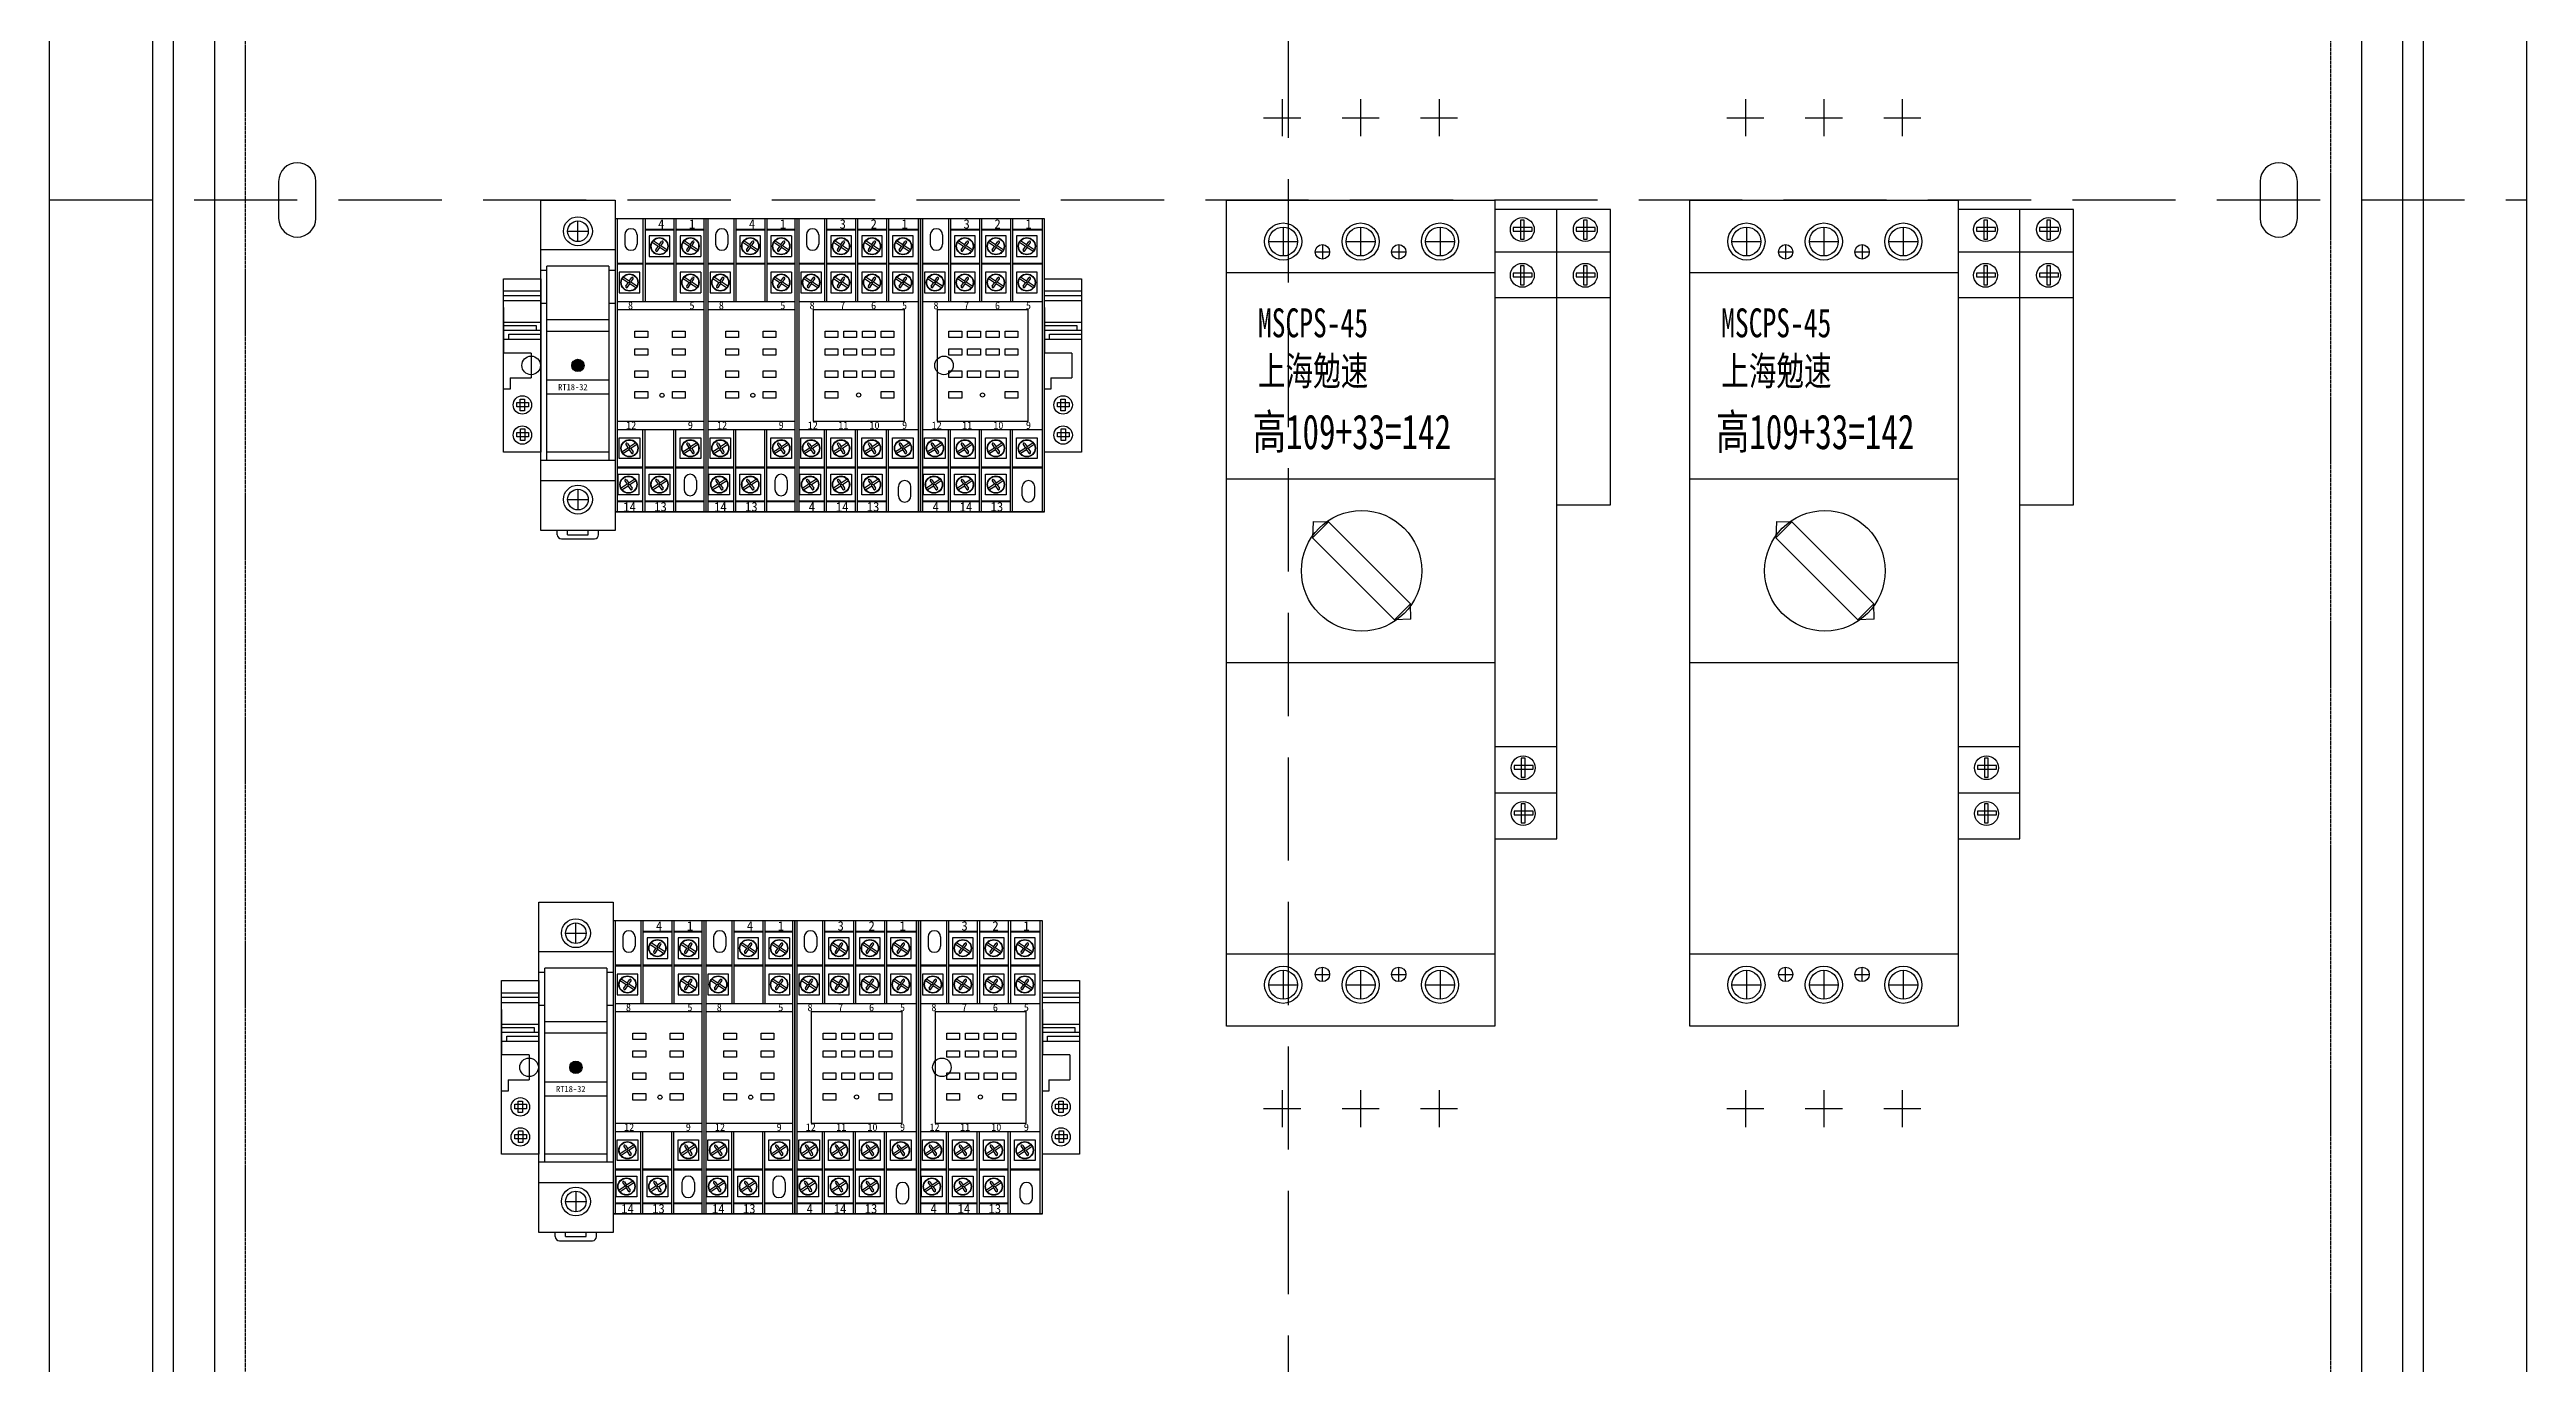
# Model space of a CAD drawing. Extents: x 1608260 to 1608860, y 413774 to 414974.
# Drawn here: x 1608260 to 1608860, y 414092 to 414411 of the extents above; entities that cross this region are included whole.
import ezdxf

# ---------------------------------------------------------------- set-up
doc = ezdxf.new("R2010")
doc.units = 0
doc.header["$MEASUREMENT"] = 0
doc.linetypes.add('LYJS-XX', pattern=[0.35, 0.25, -0.1])
for name, color, linetype in [('EQUIP-插座', 3, 'Continuous'), ('LY-JS-BJ', 7, 'Continuous'), ('LY-JS-YQJ', 7, 'Continuous'), ('布置图', 20, 'Continuous'), ('注释', 1, 'Continuous')]:
    doc.layers.add(name, color=color, linetype=linetype)
doc.layers.add('LY-二次控制图', color=7, linetype='Continuous', lineweight=18)
doc.styles.add('-宋体', font='', dxfattribs={"width": 0.65})
doc.styles.get('-宋体').set_extended_font_data('NSimSun')

# ---------------------------------------------------------------- blocks, each defined once
blk = doc.blocks.new('端子堵头')
at = {"layer": 'LY-JS-YQJ'}
for p, q in [((0, 39.03), (9, 39.03)), ((0, 37.96), (9, 37.96)), ((0, 36.73), (9, 36.73)), ((0, 35), (0, 24)), ((0, 31.48), (9, 31.48)), ((7.97, 30.59), (0, 30.59)), ((7.97, 29.53), (7.97, 30.59)), ((9, 35), (9, 24)), ((9, 34.58), (9, 33.47)), ((0, 29.53), (9, 29.53)), ((0, 27.32), (9, 27.32)), ((1.25, 27.32), (1.25, 28.56)), ((1.25, 28.56), (9, 28.56)), ((6.66, 24), (0, 24)), ((6.66, 24), (6.66, 18)), ((1.59, 15.27), (0, 15.27)), ((1.59, 18), (1.59, 15.27)), ((1.59, 18), (6.66, 18))]:
    blk.add_line(p, q, dxfattribs=at)
for points in [[(0, 42), (9, 42), (9, 0), (0, 0)], [(3.2, 12.05), (6.01, 12.05), (6.01, 10.99), (3.2, 10.99)], [(5.06, 12.84), (5.06, 10.03), (3.99, 10.03), (3.99, 12.84)], [(3.2, 4.76), (6.01, 4.76), (6.01, 3.69), (3.2, 3.69)], [(5.13, 5.6), (5.13, 2.79), (4.06, 2.79), (4.06, 5.6)]]:
    blk.add_lwpolyline(points, close=True, dxfattribs=at)
for centre in [(4.54, 11.43), (4.54, 4.14)]:
    blk.add_circle(centre, 2.23, dxfattribs=at)
blk = doc.blocks.new('HH54P')
at = {"layer": 'LY-JS-YQJ'}
for p, q in [((0, 71), (0, 68.5)), ((30, 71), (0, 71)), ((0, 71), (0, 0)), ((0.5, 71), (0.5, 0)), ((2.34, 67.09), (2.34, 64.88)), ((5.34, 67.09), (5.34, 64.88)), ((6.75, 71), (6.75, 51)), ((7.25, 71), (7.25, 51)), ((7.25, 68.5), (14.25, 68.5)), ((7.25, 68.3), (14.25, 68.3)), ((13.24, 66.87), (8.24, 66.87)), ((8.24, 66.87), (8.24, 61.87)), ((13.24, 61.87), (13.24, 66.87)), ((14.25, 71), (14.25, 51)), ((14.75, 71), (14.75, 51)), ((14.75, 68.5), (21.75, 68.5)), ((14.75, 68.3), (21.75, 68.3)), ((15.74, 66.87), (15.74, 61.87)), ((20.74, 66.87), (15.74, 66.87)), ((20.74, 61.87), (20.74, 66.87)), ((21.75, 71), (21.75, 51)), ((22.25, 71), (22.25, 51)), ((22.25, 68.5), (29.5, 68.5)), ((22.25, 68.3), (29.5, 68.3)), ((28.24, 66.87), (23.24, 66.87)), ((23.24, 66.87), (23.24, 61.87)), ((28.24, 61.87), (28.24, 66.87)), ((29.5, 0), (29.5, 71)), ((30, 0), (30, 71)), ((0.5, 60.3), (6.75, 60.3)), ((0.5, 60.1), (6.75, 60.1)), ((7.25, 60.3), (14.25, 60.3)), ((7.25, 60.1), (14.25, 60.1)), ((8.24, 61.87), (13.24, 61.87)), ((10.4, 64.3), (8.95, 65.27)), ((10.67, 64.71), (9.21, 65.67)), ((9.86, 63.48), (10.4, 64.3)), ((10.26, 63.22), (10.8, 64.04)), ((11.07, 64.44), (10.4, 64.3)), ((10.67, 64.71), (11.21, 65.53)), ((10.67, 64.71), (10.8, 64.04)), ((12.26, 63.08), (10.8, 64.04)), ((11.07, 64.44), (11.61, 65.26)), ((12.53, 63.48), (11.07, 64.44)), ((14.75, 60.3), (21.75, 60.3)), ((14.75, 60.1), (21.75, 60.1)), ((15.74, 61.87), (20.74, 61.87)), ((17.9, 64.3), (16.45, 65.27)), ((18.17, 64.71), (16.71, 65.67)), ((17.36, 63.48), (17.9, 64.3)), ((17.76, 63.22), (18.3, 64.04)), ((18.57, 64.44), (17.9, 64.3)), ((18.17, 64.71), (18.71, 65.53)), ((18.17, 64.71), (18.3, 64.04)), ((19.76, 63.08), (18.3, 64.04)), ((18.57, 64.44), (19.11, 65.26)), ((20.03, 63.48), (18.57, 64.44)), ((22.25, 60.3), (29.5, 60.3)), ((22.25, 60.1), (29.5, 60.1)), ((23.24, 61.87), (28.24, 61.87)), ((25.4, 64.3), (23.95, 65.27)), ((25.67, 64.71), (24.21, 65.67)), ((24.86, 63.48), (25.4, 64.3)), ((25.26, 63.22), (25.8, 64.04)), ((26.07, 64.44), (25.4, 64.3)), ((25.67, 64.71), (26.21, 65.53)), ((25.67, 64.71), (25.8, 64.04)), ((27.26, 63.08), (25.8, 64.04)), ((26.07, 64.44), (26.61, 65.26)), ((27.53, 63.48), (26.07, 64.44)), ((5.99, 58.07), (0.99, 58.07)), ((0.99, 58.07), (0.99, 53.07)), ((3.15, 55.51), (1.7, 56.47)), ((3.42, 55.91), (1.96, 56.87)), ((2.61, 54.68), (3.15, 55.51)), ((3.01, 54.42), (3.55, 55.24)), ((3.82, 55.64), (3.15, 55.51)), ((3.42, 55.91), (3.96, 56.73)), ((3.42, 55.91), (3.55, 55.24)), ((5.01, 54.28), (3.55, 55.24)), ((3.82, 55.64), (4.36, 56.46)), ((5.28, 54.68), (3.82, 55.64)), ((5.99, 53.07), (5.99, 58.07)), ((8.24, 58.07), (8.24, 53.07)), ((13.24, 58.07), (8.24, 58.07)), ((10.4, 55.51), (8.95, 56.47)), ((10.67, 55.91), (9.21, 56.87)), ((9.86, 54.68), (10.4, 55.51)), ((10.26, 54.42), (10.8, 55.24)), ((11.07, 55.64), (10.4, 55.51)), ((10.67, 55.91), (11.21, 56.73)), ((10.67, 55.91), (10.8, 55.24)), ((12.26, 54.28), (10.8, 55.24)), ((11.07, 55.64), (11.61, 56.46)), ((12.53, 54.68), (11.07, 55.64)), ((13.24, 53.07), (13.24, 58.07)), ((20.74, 58.07), (15.74, 58.07)), ((15.74, 58.07), (15.74, 53.07)), ((17.9, 55.51), (16.45, 56.47)), ((18.17, 55.91), (16.71, 56.87)), ((17.36, 54.68), (17.9, 55.51)), ((17.76, 54.42), (18.3, 55.24)), ((18.57, 55.64), (17.9, 55.51)), ((18.17, 55.91), (18.71, 56.73)), ((18.17, 55.91), (18.3, 55.24)), ((19.76, 54.28), (18.3, 55.24)), ((18.57, 55.64), (19.11, 56.46)), ((20.03, 54.68), (18.57, 55.64)), ((20.74, 53.07), (20.74, 58.07)), ((23.24, 58.07), (23.24, 53.07)), ((28.24, 58.07), (23.24, 58.07)), ((25.4, 55.51), (23.95, 56.47)), ((25.67, 55.91), (24.21, 56.87)), ((24.86, 54.68), (25.4, 55.51)), ((25.26, 54.42), (25.8, 55.24)), ((26.07, 55.64), (25.4, 55.51)), ((25.67, 55.91), (26.21, 56.73)), ((25.67, 55.91), (25.8, 55.24)), ((27.26, 54.28), (25.8, 55.24)), ((26.07, 55.64), (26.61, 56.46)), ((27.53, 54.68), (26.07, 55.64)), ((28.24, 53.07), (28.24, 58.07)), ((0.5, 51), (29.5, 51)), ((0.99, 53.07), (5.99, 53.07)), ((4, 49), (4, 22)), ((4, 49), (26, 49)), ((8.24, 53.07), (13.24, 53.07)), ((15.74, 53.07), (20.74, 53.07)), ((23.24, 53.07), (28.24, 53.07)), ((26, 49), (26, 22)), ((0.5, 20), (29.5, 20)), ((4, 22), (26, 22)), ((6.75, 0), (6.75, 20)), ((7.25, 0), (7.25, 20)), ((14.25, 0), (14.25, 20)), ((14.75, 0), (14.75, 20)), ((21.75, 0), (21.75, 20)), ((22.25, 0), (22.25, 20)), ((0.99, 12.93), (0.99, 17.93)), ((0.99, 17.93), (5.99, 17.93)), ((5.99, 12.93), (0.99, 12.93)), ((3.15, 15.49), (1.7, 14.53)), ((3.42, 15.09), (1.96, 14.13)), ((2.61, 16.32), (3.15, 15.49)), ((3.01, 16.58), (3.55, 15.76)), ((3.82, 15.36), (3.15, 15.49)), ((3.42, 15.09), (3.55, 15.76)), ((3.42, 15.09), (3.96, 14.27)), ((5.01, 16.72), (3.55, 15.76)), ((5.28, 16.32), (3.82, 15.36)), ((3.82, 15.36), (4.36, 14.54)), ((5.99, 17.93), (5.99, 12.93)), ((8.24, 17.93), (13.24, 17.93)), ((8.24, 12.93), (8.24, 17.93)), ((13.24, 12.93), (8.24, 12.93)), ((10.4, 15.49), (8.95, 14.53)), ((10.67, 15.09), (9.21, 14.13)), ((9.86, 16.32), (10.4, 15.49)), ((10.26, 16.58), (10.8, 15.76)), ((11.07, 15.36), (10.4, 15.49)), ((10.67, 15.09), (10.8, 15.76)), ((10.67, 15.09), (11.21, 14.27)), ((12.26, 16.72), (10.8, 15.76)), ((12.53, 16.32), (11.07, 15.36)), ((11.07, 15.36), (11.61, 14.54)), ((13.24, 17.93), (13.24, 12.93)), ((15.74, 12.93), (15.74, 17.93)), ((15.74, 17.93), (20.74, 17.93)), ((20.74, 12.93), (15.74, 12.93)), ((17.9, 15.49), (16.45, 14.53)), ((18.17, 15.09), (16.71, 14.13)), ((17.36, 16.32), (17.9, 15.49)), ((17.76, 16.58), (18.3, 15.76)), ((18.57, 15.36), (17.9, 15.49)), ((18.17, 15.09), (18.3, 15.76)), ((18.17, 15.09), (18.71, 14.27)), ((19.76, 16.72), (18.3, 15.76)), ((20.03, 16.32), (18.57, 15.36)), ((18.57, 15.36), (19.11, 14.54)), ((20.74, 17.93), (20.74, 12.93)), ((23.24, 17.93), (28.24, 17.93)), ((23.24, 12.93), (23.24, 17.93)), ((28.24, 12.93), (23.24, 12.93)), ((25.4, 15.49), (23.95, 14.53)), ((25.67, 15.09), (24.21, 14.13)), ((24.86, 16.32), (25.4, 15.49)), ((25.26, 16.58), (25.8, 15.76)), ((26.07, 15.36), (25.4, 15.49)), ((25.67, 15.09), (25.8, 15.76)), ((25.67, 15.09), (26.21, 14.27)), ((27.26, 16.72), (25.8, 15.76)), ((27.53, 16.32), (26.07, 15.36)), ((26.07, 15.36), (26.61, 14.54)), ((28.24, 17.93), (28.24, 12.93)), ((0.5, 10.9), (6.75, 10.9)), ((0.5, 10.7), (6.75, 10.7)), ((0.74, 4.13), (0.74, 9.13)), ((0.74, 9.13), (5.74, 9.13)), ((2.9, 6.7), (1.45, 5.73)), ((3.17, 6.29), (1.71, 5.33)), ((2.36, 7.52), (2.9, 6.7)), ((2.76, 7.78), (3.3, 6.96)), ((3.57, 6.56), (2.9, 6.7)), ((3.17, 6.29), (3.3, 6.96)), ((3.17, 6.29), (3.71, 5.47)), ((4.76, 7.92), (3.3, 6.96)), ((5.03, 7.52), (3.57, 6.56)), ((3.57, 6.56), (4.11, 5.74)), ((5.74, 9.13), (5.74, 4.13)), ((7.25, 10.9), (14.25, 10.9)), ((7.25, 10.7), (14.25, 10.7)), ((8.24, 9.13), (13.24, 9.13)), ((8.24, 4.13), (8.24, 9.13)), ((10.4, 6.7), (8.95, 5.73)), ((10.67, 6.29), (9.21, 5.33)), ((9.86, 7.52), (10.4, 6.7)), ((10.26, 7.78), (10.8, 6.96)), ((11.07, 6.56), (10.4, 6.7)), ((10.67, 6.29), (10.8, 6.96)), ((10.67, 6.29), (11.21, 5.47)), ((12.26, 7.92), (10.8, 6.96)), ((12.53, 7.52), (11.07, 6.56)), ((11.07, 6.56), (11.61, 5.74)), ((13.24, 9.13), (13.24, 4.13)), ((14.75, 10.9), (21.75, 10.9)), ((14.75, 10.7), (21.75, 10.7)), ((15.74, 4.13), (15.74, 9.13)), ((15.74, 9.13), (20.74, 9.13)), ((17.9, 6.7), (16.45, 5.73)), ((18.17, 6.29), (16.71, 5.33)), ((17.36, 7.52), (17.9, 6.7)), ((17.76, 7.78), (18.3, 6.96)), ((18.57, 6.56), (17.9, 6.7)), ((18.17, 6.29), (18.3, 6.96)), ((18.17, 6.29), (18.71, 5.47)), ((19.76, 7.92), (18.3, 6.96)), ((20.03, 7.52), (18.57, 6.56)), ((18.57, 6.56), (19.11, 5.74)), ((20.74, 9.13), (20.74, 4.13)), ((22.25, 10.9), (29.5, 10.9)), ((22.25, 10.7), (29.5, 10.7)), ((24.65, 3.91), (24.65, 6.12)), ((27.65, 3.91), (27.65, 6.12)), ((30, 0), (0, 0)), ((0, 0), (30, 0)), ((0.5, 2.7), (6.75, 2.7)), ((0.5, 2.5), (6.75, 2.5)), ((5.74, 4.13), (0.74, 4.13)), ((7.25, 2.7), (14.25, 2.7)), ((7.25, 2.5), (14.25, 2.5)), ((13.24, 4.13), (8.24, 4.13)), ((14.75, 2.7), (21.75, 2.7)), ((14.75, 2.5), (21.75, 2.5)), ((20.74, 4.13), (15.74, 4.13))]:
    blk.add_line(p, q, dxfattribs=at)
for points in [[(6.88, 43.81), (9.97, 43.81), (9.97, 42.22), (6.88, 42.22)], [(11.41, 43.81), (14.5, 43.81), (14.5, 42.22), (11.41, 42.22)], [(15.93, 43.81), (19.03, 43.81), (19.03, 42.22), (15.93, 42.22)], [(20.46, 43.81), (23.56, 43.81), (23.56, 42.22), (20.46, 42.22)], [(6.88, 39.53), (9.97, 39.53), (9.97, 37.95), (6.88, 37.95)], [(11.41, 39.53), (14.5, 39.53), (14.5, 37.95), (11.41, 37.95)], [(15.93, 39.53), (19.03, 39.53), (19.03, 37.95), (15.93, 37.95)], [(20.46, 39.53), (23.56, 39.53), (23.56, 37.95), (20.46, 37.95)], [(6.88, 34.15), (9.97, 34.15), (9.97, 32.57), (6.88, 32.57)], [(11.41, 34.15), (14.5, 34.15), (14.5, 32.57), (11.41, 32.57)], [(15.93, 34.15), (19.03, 34.15), (19.03, 32.57), (15.93, 32.57)], [(20.46, 34.15), (23.56, 34.15), (23.56, 32.57), (20.46, 32.57)], [(6.88, 29.16), (9.97, 29.16), (9.97, 27.58), (6.88, 27.58)], [(20.46, 29.16), (23.56, 29.16), (23.56, 27.58), (20.46, 27.58)]]:
    blk.add_lwpolyline(points, close=True, dxfattribs=at)
for centre, radius in [((10.74, 64.37), 2.09), ((10.74, 64.37), 2), ((18.24, 64.37), 2.09), ((18.24, 64.37), 2), ((25.74, 64.37), 2.09), ((25.74, 64.37), 2), ((3.49, 55.57), 2.09), ((3.49, 55.57), 2), ((10.74, 55.57), 2.09), ((10.74, 55.57), 2), ((18.24, 55.57), 2.09), ((18.24, 55.57), 2), ((25.74, 55.57), 2.09), ((25.74, 55.57), 2), ((15, 28.33), 0.5), ((3.49, 15.43), 2.09), ((3.49, 15.43), 2), ((10.74, 15.43), 2.09), ((10.74, 15.43), 2), ((18.24, 15.43), 2.09), ((18.24, 15.43), 2), ((25.74, 15.43), 2.09), ((25.74, 15.43), 2), ((3.24, 6.63), 2.09), ((3.24, 6.63), 2), ((10.74, 6.63), 2.09), ((10.74, 6.63), 2), ((18.24, 6.63), 2.09), ((18.24, 6.63), 2)]:
    blk.add_circle(centre, radius, dxfattribs=at)
for centre, radius, start, end in [((3.84, 67.09), 1.5, 0, 180), ((3.84, 64.88), 1.5, 180, 0), ((10.06, 63.35), 0.24, 146.59494, 326.59494), ((11.41, 65.39), 0.24, 326.59494, 146.59494), ((17.56, 63.35), 0.24, 146.59494, 326.59494), ((18.91, 65.39), 0.24, 326.59494, 146.59494), ((25.06, 63.35), 0.24, 146.59494, 326.59494), ((26.41, 65.39), 0.24, 326.59494, 146.59494), ((2.81, 54.55), 0.24, 146.59494, 326.59494), ((4.16, 56.6), 0.24, 326.59494, 146.59494), ((10.06, 54.55), 0.24, 146.59494, 326.59494), ((11.41, 56.6), 0.24, 326.59494, 146.59494), ((17.56, 54.55), 0.24, 146.59494, 326.59494), ((18.91, 56.6), 0.24, 326.59494, 146.59494), ((25.06, 54.55), 0.24, 146.59494, 326.59494), ((26.41, 56.6), 0.24, 326.59494, 146.59494), ((2.81, 16.45), 0.24, 33.40506, 213.40506), ((4.16, 14.4), 0.24, 213.40506, 33.40506), ((10.06, 16.45), 0.24, 33.40506, 213.40506), ((11.41, 14.4), 0.24, 213.40506, 33.40506), ((17.56, 16.45), 0.24, 33.40506, 213.40506), ((18.91, 14.4), 0.24, 213.40506, 33.40506), ((25.06, 16.45), 0.24, 33.40506, 213.40506), ((26.41, 14.4), 0.24, 213.40506, 33.40506), ((2.56, 7.65), 0.24, 33.40506, 213.40506), ((10.06, 7.65), 0.24, 33.40506, 213.40506), ((17.56, 7.65), 0.24, 33.40506, 213.40506), ((26.15, 6.12), 1.5, 0, 180), ((3.91, 5.61), 0.24, 213.40506, 33.40506), ((11.41, 5.61), 0.24, 213.40506, 33.40506), ((18.91, 5.61), 0.24, 213.40506, 33.40506), ((26.15, 3.91), 1.5, 180, 0)]:
    blk.add_arc(centre, radius, start, end, dxfattribs=at)
for s, insert, char_height, width, attachment_point in [('{\\fSimSun|b0|i0|c134|p2;3}', (10.4, 70.88), 2.25, 1.0919, 1), ('{\\fSimSun|b0|i0|c134|p2;2}', (17.9, 70.88), 2.25, 1.0919, 1), ('{\\fSimSun|b0|i0|c134|p2;1}', (25.4, 70.88), 2.25, 1.0919, 1), ('{\\fSimSun|b0|i0|c134|p2;8}', (3.12, 50.91), 1.8, 0.8735, 1), ('{\\fSimSun|b0|i0|c134|p2;7}', (10.52, 50.91), 1.8, 0.8735, 1), ('{\\fSimSun|b0|i0|c134|p2;6}', (18.02, 50.91), 1.8, 0.8735, 1), ('{\\fSimSun|b0|i0|c134|p2;5}', (25.52, 50.91), 1.8, 0.8735, 1), ('{\\fSimSun|b0|i0|c134|p2;12}', (2.68, 21.91), 1.8, 0.8735, 1), ('{\\fSimSun|b0|i0|c134|p2;11}', (10.07, 21.91), 1.8, 0.8735, 1), ('{\\fSimSun|b0|i0|c134|p2;10}', (17.62, 21.91), 1.8, 0.8735, 1), ('{\\fSimSun|b0|i0|c134|p2;9}', (25.52, 21.91), 1.8, 0.8735, 1), ('{\\fSimSun|b0|i0|c134|p2;4}', (2.9, 0.12), 2.25, 1.0919, 7), ('{\\fSimSun|b0|i0|c134|p2;14}', (9.47, 0.12), 2.25, 1.0919, 7), ('{\\fSimSun|b0|i0|c134|p2;13}', (16.97, 0.12), 2.25, 1.0919, 7)]:
    blk.add_mtext(s, dxfattribs=dict(at, insert=insert, char_height=char_height, width=width, attachment_point=attachment_point))
blk = doc.blocks.new('RT18保险 正视图')
at = {"layer": 'LY-JS-YQJ'}
blk.add_hatch(color=1, dxfattribs=at).paths.add_polyline_path([(1.5, -40, 1), (-1.5, -40, 1)])
for p, q in [((-9, -80), (-9, 0)), ((-9, 0), (9, 0)), ((9, 0), (9, -80)), ((0, -10.01), (0, -5.01)), ((-2.5, -7.51), (2.5, -7.51)), ((9, -12.01), (-9, -12.01)), ((-7.5, -17), (-9, -17)), ((7.5, -16), (-7.5, -16)), ((-7.5, -63), (-7.5, -16)), ((7.5, -16), (7.5, -63)), ((9, -17), (7.5, -17)), ((-7.5, -25), (-9, -25)), ((7.5, -29), (-7.5, -29)), ((9, -25), (7.5, -25)), ((7.5, -31.75), (-7.5, -31.75)), ((-7.5, -43.5), (7.5, -43.5)), ((-7.5, -46.9), (7.5, -46.9)), ((9, -63), (-9, -63)), ((7.5, -61), (-7.5, -61)), ((9, -67.99), (-9, -67.99)), ((0, -69.99), (0, -74.99)), ((-2.5, -72.49), (2.5, -72.49)), ((9, -80), (-9, -80)), ((-5, -81), (-5, -80)), ((-4, -82), (4, -82)), ((-2.5, -81), (-2.5, -80)), ((-2.5, -81), (2.5, -81)), ((2.5, -81), (2.5, -80)), ((5, -81), (5, -80))]:
    blk.add_line(p, q, dxfattribs=at)
for centre, radius in [((0, -7.51), 3.5), ((0, -7.51), 2.5), ((0, -72.49), 3.5), ((0, -72.49), 2.5)]:
    blk.add_circle(centre, radius, dxfattribs=at)
at = {"layer": 'LY-JS-YQJ', "color": 1}
blk.add_circle((0, -40), 1.5, dxfattribs=at)
at = {"layer": 'LY-JS-YQJ'}
for centre, start, end in [((-4, -81), 180, 270), ((4, -81), 270, 0)]:
    blk.add_arc(centre, 1, start, end, dxfattribs=at)
at = {"layer": 'LY-JS-YQJ', "insert": (-4.8, -44.5), "char_height": 1.5, "width": 12.3, "attachment_point": 1}
blk.add_mtext('RT18-32', dxfattribs=at)
blk = doc.blocks.new('RT18-32X-6A')
at = {"layer": 'LY-JS-YQJ'}
blk.add_blockref('RT18保险 正视图', (9, 80), dxfattribs=at)
blk = doc.blocks.new('HH52P')
at = {"layer": 'LY-JS-YQJ'}
for p, q in [((0, 71), (0, 0)), ((22, 71), (0, 71)), ((0, 71), (0, 68.5)), ((0.5, 71), (0.5, 0)), ((2.34, 67.09), (2.34, 64.88)), ((5.34, 67.09), (5.34, 64.88)), ((6.75, 71), (6.75, 51)), ((7.25, 71), (7.25, 51)), ((7.25, 68.5), (14.25, 68.5)), ((7.25, 68.3), (14.25, 68.3)), ((8.24, 66.87), (8.24, 61.87)), ((13.24, 66.87), (8.24, 66.87)), ((13.24, 61.87), (13.24, 66.87)), ((14.25, 71), (14.25, 51)), ((14.75, 71), (14.75, 51)), ((14.75, 68.5), (21.5, 68.5)), ((14.75, 68.3), (21.5, 68.3)), ((20.74, 66.87), (15.74, 66.87)), ((15.74, 66.87), (15.74, 61.87)), ((20.74, 66.87), (20.74, 61.87)), ((21.5, 71), (21.5, 0)), ((22, 71), (22, 0)), ((0.5, 60.3), (6.75, 60.3)), ((0.5, 60.1), (6.75, 60.1)), ((7.25, 60.3), (14.25, 60.3)), ((7.25, 60.1), (14.25, 60.1)), ((8.24, 61.87), (13.24, 61.87)), ((10.4, 64.3), (8.95, 65.27)), ((10.67, 64.71), (9.21, 65.67)), ((9.86, 63.48), (10.4, 64.3)), ((10.26, 63.22), (10.8, 64.04)), ((11.07, 64.44), (10.4, 64.3)), ((10.67, 64.71), (11.21, 65.53)), ((10.67, 64.71), (10.8, 64.04)), ((12.26, 63.08), (10.8, 64.04)), ((11.07, 64.44), (11.61, 65.26)), ((12.53, 63.48), (11.07, 64.44)), ((14.75, 60.3), (21.5, 60.3)), ((14.75, 60.1), (21.5, 60.1)), ((15.74, 61.87), (20.74, 61.87)), ((17.9, 64.3), (16.45, 65.27)), ((18.17, 64.71), (16.71, 65.67)), ((17.36, 63.48), (17.9, 64.3)), ((17.76, 63.22), (18.3, 64.04)), ((18.57, 64.44), (17.9, 64.3)), ((18.17, 64.71), (18.71, 65.53)), ((18.17, 64.71), (18.3, 64.04)), ((19.76, 63.08), (18.3, 64.04)), ((18.57, 64.44), (19.11, 65.26)), ((20.03, 63.48), (18.57, 64.44)), ((0.99, 58.07), (0.99, 53.07)), ((5.99, 58.07), (0.99, 58.07)), ((3.15, 55.51), (1.7, 56.47)), ((3.42, 55.91), (1.96, 56.87)), ((2.61, 54.68), (3.15, 55.51)), ((3.01, 54.42), (3.55, 55.24)), ((3.82, 55.64), (3.15, 55.51)), ((3.42, 55.91), (3.96, 56.73)), ((3.42, 55.91), (3.55, 55.24)), ((5.01, 54.28), (3.55, 55.24)), ((3.82, 55.64), (4.36, 56.46)), ((5.28, 54.68), (3.82, 55.64)), ((5.99, 53.07), (5.99, 58.07)), ((15.74, 58.07), (15.74, 53.07)), ((20.74, 58.07), (15.74, 58.07)), ((17.9, 55.51), (16.45, 56.47)), ((18.17, 55.91), (16.71, 56.87)), ((17.36, 54.68), (17.9, 55.51)), ((17.76, 54.42), (18.3, 55.24)), ((18.57, 55.64), (17.9, 55.51)), ((18.17, 55.91), (18.71, 56.73)), ((18.17, 55.91), (18.3, 55.24)), ((19.76, 54.28), (18.3, 55.24)), ((18.57, 55.64), (19.11, 56.46)), ((20.03, 54.68), (18.57, 55.64)), ((20.74, 58.07), (20.74, 53.07)), ((0.5, 51), (21.5, 51)), ((0.5, 49), (21.5, 49)), ((0.99, 53.07), (5.99, 53.07)), ((15.74, 53.07), (20.74, 53.07)), ((0.5, 22), (21.5, 22)), ((0.5, 20), (21.5, 20)), ((6.75, 0), (6.75, 20)), ((7.25, 0), (7.25, 20)), ((14.25, 0), (14.25, 20)), ((14.75, 0), (14.75, 20)), ((0.99, 17.93), (5.99, 17.93)), ((0.99, 12.93), (0.99, 17.93)), ((5.99, 12.93), (0.99, 12.93)), ((3.15, 15.49), (1.7, 14.53)), ((3.42, 15.09), (1.96, 14.13)), ((2.61, 16.32), (3.15, 15.49)), ((3.01, 16.58), (3.55, 15.76)), ((3.82, 15.36), (3.15, 15.49)), ((3.42, 15.09), (3.55, 15.76)), ((3.42, 15.09), (3.96, 14.27)), ((5.01, 16.72), (3.55, 15.76)), ((5.28, 16.32), (3.82, 15.36)), ((3.82, 15.36), (4.36, 14.54)), ((5.99, 17.93), (5.99, 12.93)), ((15.74, 17.93), (20.74, 17.93)), ((15.74, 12.93), (15.74, 17.93)), ((20.74, 12.93), (15.74, 12.93)), ((17.9, 15.49), (16.45, 14.53)), ((18.17, 15.09), (16.71, 14.13)), ((17.36, 16.32), (17.9, 15.49)), ((17.76, 16.58), (18.3, 15.76)), ((18.57, 15.36), (17.9, 15.49)), ((18.17, 15.09), (18.3, 15.76)), ((18.17, 15.09), (18.71, 14.27)), ((19.76, 16.72), (18.3, 15.76)), ((20.03, 16.32), (18.57, 15.36)), ((18.57, 15.36), (19.11, 14.54)), ((20.74, 17.93), (20.74, 12.93)), ((0.5, 10.9), (6.75, 10.9)), ((0.5, 10.7), (6.75, 10.7)), ((0.74, 9.13), (5.74, 9.13)), ((0.74, 4.13), (0.74, 9.13)), ((2.9, 6.7), (1.45, 5.73)), ((3.17, 6.29), (1.71, 5.33)), ((2.36, 7.52), (2.9, 6.7)), ((2.76, 7.78), (3.3, 6.96)), ((3.57, 6.56), (2.9, 6.7)), ((3.17, 6.29), (3.3, 6.96)), ((3.17, 6.29), (3.71, 5.47)), ((4.76, 7.92), (3.3, 6.96)), ((5.03, 7.52), (3.57, 6.56)), ((3.57, 6.56), (4.11, 5.74)), ((5.74, 9.13), (5.74, 4.13)), ((7.25, 10.9), (14.25, 10.9)), ((7.25, 10.7), (14.25, 10.7)), ((8.24, 4.13), (8.24, 9.13)), ((8.24, 9.13), (13.24, 9.13)), ((10.4, 6.7), (8.95, 5.73)), ((10.67, 6.29), (9.21, 5.33)), ((9.86, 7.52), (10.4, 6.7)), ((10.26, 7.78), (10.8, 6.96)), ((11.07, 6.56), (10.4, 6.7)), ((10.67, 6.29), (10.8, 6.96)), ((10.67, 6.29), (11.21, 5.47)), ((12.26, 7.92), (10.8, 6.96)), ((12.53, 7.52), (11.07, 6.56)), ((11.07, 6.56), (11.61, 5.74)), ((13.24, 9.13), (13.24, 4.13)), ((14.75, 10.9), (21.5, 10.9)), ((14.75, 10.7), (21.5, 10.7)), ((16.7, 7.65), (16.7, 5.44)), ((19.7, 7.65), (19.7, 5.44)), ((0, 0), (22, 0)), ((22, 0), (0, 0)), ((0.5, 2.7), (6.75, 2.7)), ((0.5, 2.5), (6.75, 2.5)), ((5.74, 4.13), (0.74, 4.13)), ((7.25, 2.7), (14.25, 2.7)), ((7.25, 2.5), (14.25, 2.5)), ((13.24, 4.13), (8.24, 4.13)), ((14.75, 2.7), (21.5, 2.7)), ((14.75, 2.5), (21.5, 2.5))]:
    blk.add_line(p, q, dxfattribs=at)
for points in [[(4.81, 43.81), (7.91, 43.81), (7.91, 42.22), (4.81, 42.22)], [(13.87, 43.81), (16.97, 43.81), (16.97, 42.22), (13.87, 42.22)], [(4.81, 39.53), (7.91, 39.53), (7.91, 37.95), (4.81, 37.95)], [(13.87, 39.53), (16.97, 39.53), (16.97, 37.95), (13.87, 37.95)], [(4.81, 34.15), (7.91, 34.15), (7.91, 32.57), (4.81, 32.57)], [(13.87, 34.15), (16.97, 34.15), (16.97, 32.57), (13.87, 32.57)], [(4.81, 29.16), (7.91, 29.16), (7.91, 27.58), (4.81, 27.58)], [(13.87, 29.16), (16.97, 29.16), (16.97, 27.58), (13.87, 27.58)]]:
    blk.add_lwpolyline(points, close=True, dxfattribs=at)
for centre, radius in [((10.74, 64.37), 2.09), ((10.74, 64.37), 2), ((18.24, 64.37), 2.09), ((18.24, 64.37), 2), ((3.49, 55.57), 2.09), ((3.49, 55.57), 2), ((18.24, 55.57), 2.09), ((18.24, 55.57), 2), ((11.36, 28.27), 0.5), ((3.49, 15.43), 2.09), ((3.49, 15.43), 2), ((18.24, 15.43), 2.09), ((18.24, 15.43), 2), ((3.24, 6.63), 2.09), ((3.24, 6.63), 2), ((10.74, 6.63), 2.09), ((10.74, 6.63), 2)]:
    blk.add_circle(centre, radius, dxfattribs=at)
for centre, radius, start, end in [((3.84, 67.09), 1.5, 0, 180), ((3.84, 64.88), 1.5, 180, 0), ((10.06, 63.35), 0.24, 146.59494, 326.59494), ((11.41, 65.39), 0.24, 326.59494, 146.59494), ((17.56, 63.35), 0.24, 146.59494, 326.59494), ((18.91, 65.39), 0.24, 326.59494, 146.59494), ((2.81, 54.55), 0.24, 146.59494, 326.59494), ((4.16, 56.6), 0.24, 326.59494, 146.59494), ((17.56, 54.55), 0.24, 146.59494, 326.59494), ((18.91, 56.6), 0.24, 326.59494, 146.59494), ((2.81, 16.45), 0.24, 33.40506, 213.40506), ((4.16, 14.4), 0.24, 213.40506, 33.40506), ((17.56, 16.45), 0.24, 33.40506, 213.40506), ((18.91, 14.4), 0.24, 213.40506, 33.40506), ((2.56, 7.65), 0.24, 33.40506, 213.40506), ((10.06, 7.65), 0.24, 33.40506, 213.40506), ((18.2, 7.65), 1.5, 0, 180), ((3.91, 5.61), 0.24, 213.40506, 33.40506), ((11.41, 5.61), 0.24, 213.40506, 33.40506), ((18.2, 5.44), 1.5, 180, 0)]:
    blk.add_arc(centre, radius, start, end, dxfattribs=at)
for s, insert, char_height, width, attachment_point in [('{\\fSimSun|b0|i0|c134|p2;4}', (10.4, 70.88), 2.25, 1.0919, 1), ('{\\fSimSun|b0|i0|c134|p2;1}', (17.9, 70.88), 2.25, 1.0919, 1), ('{\\fSimSun|b0|i0|c134|p2;8}', (3.12, 50.91), 1.8, 0.8735, 1), ('{\\fSimSun|b0|i0|c134|p2;5}', (18.02, 50.91), 1.8, 0.8735, 1), ('{\\fSimSun|b0|i0|c134|p2;12}', (2.68, 21.91), 1.8, 0.8735, 1), ('{\\fSimSun|b0|i0|c134|p2;9}', (17.62, 21.91), 1.8, 0.8735, 1), ('{\\fSimSun|b0|i0|c134|p2;14}', (1.97, 0.12), 2.25, 1.0919, 7), ('{\\fSimSun|b0|i0|c134|p2;13}', (9.47, 0.12), 2.25, 1.0919, 7)]:
    blk.add_mtext(s, dxfattribs=dict(at, insert=insert, char_height=char_height, width=width, attachment_point=attachment_point))
blk = doc.blocks.new('A$C621cb95d')
at = {"color": 0}
for p, q in [((93, -2.25), (65, -2.25)), ((10.25, -10), (17.25, -10)), ((13.75, -6.5), (13.75, -13.5)), ((29, -10), (36, -10)), ((32.5, -6.5), (32.5, -13.5)), ((48.25, -10), (55.25, -10)), ((51.75, -6.5), (51.75, -13.5)), ((0, -17.5), (65, -17.5)), ((65, -12.5), (93, -12.5)), ((65, -23.58), (93, -23.58)), ((0, -67.5), (65, -67.5)), ((21.04, -77.83), (20.87, -81.76)), ((21.04, -77.83), (24.76, -77.87)), ((44.67, -101.44), (40.74, -101.63)), ((44.67, -101.44), (44.6, -97.71)), ((65, -112), (0, -112)), ((65, -132.31), (80, -132.31)), ((65, -143.49), (80, -143.49)), ((0, -182.5), (65, -182.5)), ((10.25, -190), (17.25, -190)), ((13.75, -186.5), (13.75, -193.5)), ((29, -190), (36, -190)), ((32.5, -186.5), (32.5, -193.5)), ((48.25, -190), (55.25, -190)), ((51.75, -186.5), (51.75, -193.5))]:
    blk.add_line(p, q, dxfattribs=at)
at = {"color": 1}
for p, q in [((23.25, -10.9), (23.25, -14.1)), ((41.75, -10.9), (41.75, -14.1)), ((21.65, -12.5), (24.85, -12.5)), ((40.15, -12.5), (43.35, -12.5)), ((23.25, -189.1), (23.25, -185.9)), ((41.75, -189.1), (41.75, -185.9)), ((21.65, -187.5), (24.85, -187.5)), ((40.15, -187.5), (43.35, -187.5))]:
    blk.add_line(p, q, dxfattribs=at)
at = {"color": 0}
for points in [[(0, 0), (65, 0), (65, -200), (0, -200)], [(72.11, -9.39), (72.11, -4.81), (71.22, -4.81), (71.22, -9.39)], [(87.38, -9.39), (87.38, -4.81), (86.48, -4.81), (86.48, -9.39)], [(69.5, -7.47), (74.07, -7.47), (74.07, -6.58), (69.5, -6.58)], [(84.76, -7.47), (89.33, -7.47), (89.33, -6.58), (84.76, -6.58)], [(69.5, -18.55), (74.07, -18.55), (74.07, -17.66), (69.5, -17.66)], [(72.11, -20.46), (72.11, -15.89), (71.22, -15.89), (71.22, -20.46)], [(84.76, -18.55), (89.33, -18.55), (89.33, -17.66), (84.76, -17.66)], [(87.38, -20.46), (87.38, -15.89), (86.48, -15.89), (86.48, -20.46)], [(24.76, -77.87), (44.63, -97.74), (40.74, -101.63), (20.87, -81.76)], [(69.72, -137.81), (74.29, -137.81), (74.29, -136.91), (69.72, -136.91)], [(72.33, -139.72), (72.33, -135.15), (71.44, -135.15), (71.44, -139.72)], [(69.72, -148.88), (74.29, -148.88), (74.29, -147.99), (69.72, -147.99)], [(72.33, -150.79), (72.33, -146.22), (71.44, -146.22), (71.44, -150.79)]]:
    blk.add_lwpolyline(points, close=True, dxfattribs=at)
for points in [[(65, -154.68), (80, -154.68), (80, -2.25)], [(80, -73.75), (93, -73.75), (93, -2.25)]]:
    blk.add_lwpolyline(points, dxfattribs=at)
for centre, radius in [((13.75, -10), 4.5), ((32.5, -10), 4.5), ((51.75, -10), 4.5), ((71.68, -7.1), 2.89), ((86.94, -7.1), 2.89), ((13.75, -10), 3.5), ((32.5, -10), 3.5), ((51.75, -10), 3.5), ((71.68, -18.18), 2.89), ((86.94, -18.18), 2.89), ((32.75, -89.75), 14.59), ((71.9, -137.43), 2.89), ((71.9, -148.51), 2.89), ((13.75, -190), 4.5), ((32.5, -190), 4.5), ((51.75, -190), 4.5), ((13.75, -190), 3.5), ((32.5, -190), 3.5), ((51.75, -190), 3.5)]:
    blk.add_circle(centre, radius, dxfattribs=at)
at = {"layer": 'EQUIP-插座', "color": 1}
for p, q in [((13.5, 24.5), (13.5, 15.5)), ((32.5, 24.5), (32.5, 15.5)), ((51.5, 24.5), (51.5, 15.5)), ((9, 20), (18, 20)), ((28, 20), (37, 20)), ((47, 20), (56, 20)), ((13.5, -215.5), (13.5, -224.5)), ((32.5, -215.5), (32.5, -224.5)), ((51.5, -215.5), (51.5, -224.5)), ((9, -220), (18, -220)), ((28, -220), (37, -220)), ((47, -220), (56, -220))]:
    blk.add_line(p, q, dxfattribs=at)
at = {"layer": 'EQUIP-插座', "color": 4}
for centre in [(23.25, -12.5), (41.75, -12.5), (23.25, -187.5), (41.75, -187.5)]:
    blk.add_circle(centre, 1.75, dxfattribs=at)
at = {"color": 1, "style": '-宋体', "width": 0.7}
for s, height, p in [('MSCPS-45', 7, (7.64, -33.19)), ('上海勉速', 7, (7.64, -44.85)), ('高109+33=142', 8.4, (6.41, -60.28))]:
    blk.add_text(s, height=height, dxfattribs=at).set_placement(p)
blk = doc.blocks.new('KB0-MSCPS-45上海勉速-2024.1')
at = {"layer": '注释', "color": 6}
for centre in [(23.25, 192.5), (41.75, 192.5), (23.25, 17.5), (41.75, 17.5)]:
    blk.add_circle(centre, 1.75, dxfattribs=at)
at = {"color": 0}
blk.add_blockref('A$C621cb95d', (0, 205), dxfattribs=at)
blk = doc.blocks.new('600-1200-明-底板')
at = {"layer": 'LY-JS-BJ', "color": 1}
blk.add_lwpolyline([(-237, 560), (237, 560), (260, 537), (260, -537), (237, -560), (-237, -560), (-260, -537), (-260, 537)], close=True, dxfattribs=at)
for points in [[(-235.5, -4.5), (-235.5, 4.5, 1), (-244.5, 4.5), (-244.5, -4.5, 1)], [(235.5, 4.5), (235.5, -4.5, 1), (244.5, -4.5), (244.5, 4.5, 1)]]:
    blk.add_lwpolyline(points, format="xyb", close=True, dxfattribs=at)

msp = doc.modelspace()

# ---------------------------------------------------------------- linework, layer by layer
at = {"color": 6}
for centre in [(1608376.56, 414334.05), (1608476.56, 414334.05), (1608376.06, 414164.05), (1608476.06, 414164.05)]:
    msp.add_circle(centre, 2.25, dxfattribs=at)
at = {"layer": 'LY-JS-BJ', "color": 6, "linetype": 'LYJS-XX', "ltscale": 100}
for p, q in [((1608559.9, 414974.13), (1608559.9, 413774.13)), ((1608259.9, 414374.13), (1608859.9, 414374.13))]:
    msp.add_line(p, q, dxfattribs=at)
at = {"layer": 'LY-JS-BJ', "color": 6, "ltscale": 50}
for points in [[(1608284.9, 414949.13), (1608834.9, 414949.13), (1608834.9, 413799.13), (1608284.9, 413799.13)], [(1608289.9, 414944.13), (1608829.9, 414944.13), (1608829.9, 413804.13), (1608289.9, 413804.13)]]:
    msp.add_lwpolyline(points, close=True, dxfattribs=at)
at = {"layer": 'LY-JS-BJ', "color": 6, "linetype": 'LYJS-XX', "lineweight": -3}
msp.add_lwpolyline([(1608307.4, 414926.63), (1608812.4, 414926.63), (1608812.4, 413821.63), (1608307.4, 413821.63)], close=True, dxfattribs=at)
at = {"layer": '布置图', "ltscale": 50}
msp.add_lwpolyline([(1608259.9, 414974.13), (1608859.9, 414974.13), (1608859.9, 413774.13), (1608259.9, 413774.13)], close=True, dxfattribs=at)

# ---------------------------------------------------------------- block references
at = {"color": 6}
for p in [(1608544.98, 414169.05), (1608657.2, 414169.05)]:
    msp.add_blockref('KB0-MSCPS-45上海勉速-2024.1', p, dxfattribs=at)
at = {"layer": 'LY-JS-BJ', "color": 6, "ltscale": 50}
msp.add_blockref('600-1200-明-底板', (1608559.9, 414374.13), dxfattribs=at)
at = {"layer": 'LY-二次控制图', "color": 6, "lineweight": -3}
for name, p in [('RT18-32X-6A', (1608378.9, 414294.05)), ('HH52P', (1608396.9, 414298.55)), ('HH52P', (1608418.9, 414298.55)), ('HH54P', (1608440.89, 414298.55)), ('HH54P', (1608470.89, 414298.55)), ('端子堵头', (1608369.9, 414313.05)), ('端子堵头', (1608500.89, 414313.05)), ('RT18-32X-6A', (1608378.4, 414124.05)), ('HH52P', (1608396.4, 414128.55)), ('HH52P', (1608418.4, 414128.55)), ('HH54P', (1608440.39, 414128.55)), ('HH54P', (1608470.39, 414128.55)), ('端子堵头', (1608369.4, 414143.05)), ('端子堵头', (1608500.39, 414143.05))]:
    msp.add_blockref(name, p, dxfattribs=at)

doc.saveas('drawing.dxf')
